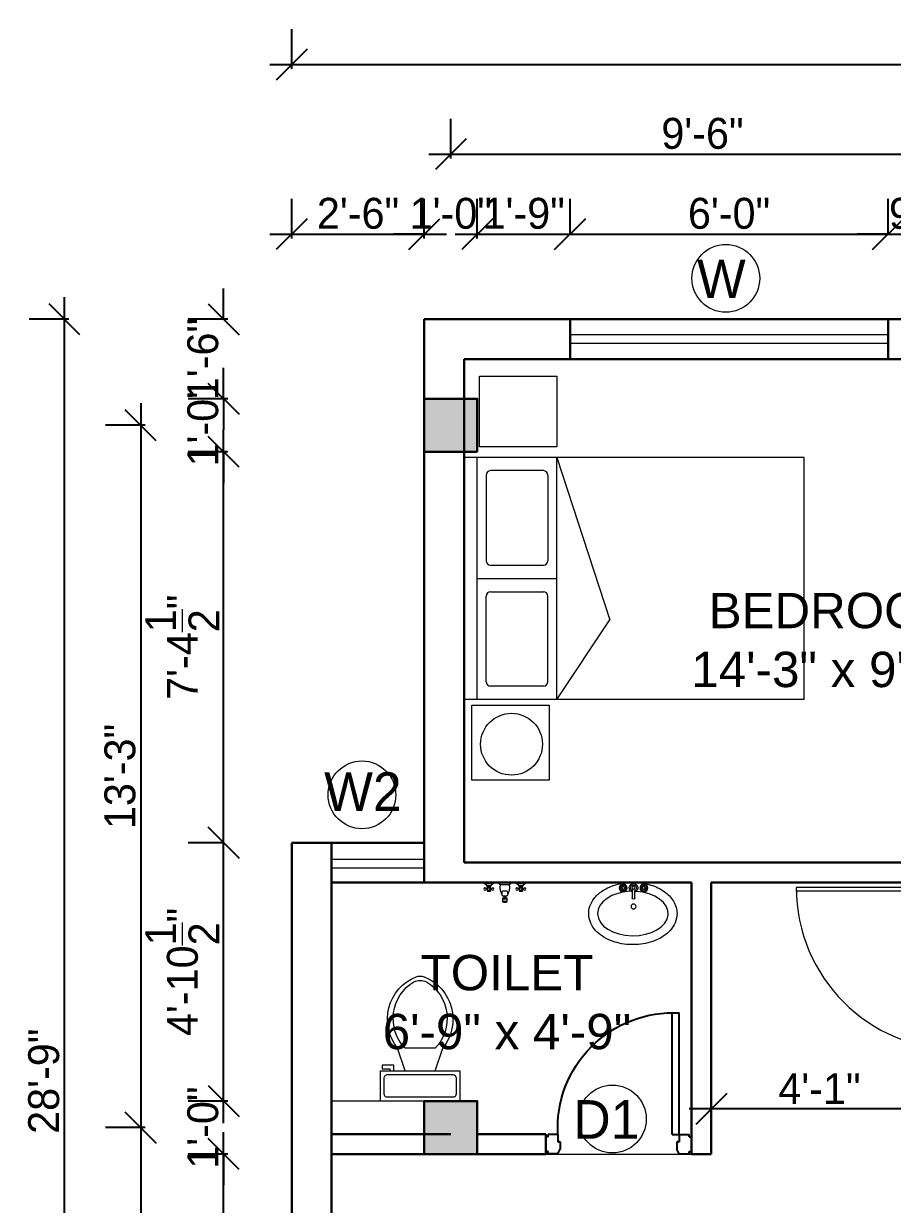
# Model space of a CAD drawing. Header units: inches. Extents: x 28835 to 36795, y -18828 to -9750.
# Drawn here: x 31262.1 to 31458.9, y -13323.3 to -13056 of the extents above; entities that cross this region are included whole.
import ezdxf

# ---------------------------------------------------------------- set-up
doc = ezdxf.new("R2010")
doc.units = ezdxf.units.IN
doc.header["$LTSCALE"] = 12
doc.header["$MEASUREMENT"] = 0
for name, color, linetype, lineweight in [('05. Dimension', 213, 'Continuous', 9), ('colum', 250, 'Continuous', 30), ('dim', 85, 'Continuous', 9), ('dimention', 5, 'Continuous', 9), ('dimentions', 5, 'Continuous', 9), ('Elevation', 114, 'Continuous', 20), ('F-FURNITURE', 32, 'Continuous', 13), ('FIXTURES', 23, 'Continuous', 9), ('FURNI', 30, 'Continuous', 9), ('Ha2', 31, 'Continuous', 0), ('N_DOOR', 32, 'Continuous', 13), ('STAIRCASE', 6, 'Continuous', 9), ('Text', 7, 'Continuous', 5), ('Wall', 1, 'Continuous', 30), ('WIN', 140, 'Continuous', 15), ('window', 6, 'Continuous', 9)]:
    doc.layers.add(name, color=color, linetype=linetype, lineweight=lineweight)
doc.layers.add('06. Text', color=114, linetype='Continuous')
doc.layers.add('door', color=8, linetype='Continuous')
doc.styles.add('Bijay', font='', dxfattribs={"height": 8})
doc.styles.add('KBS', font='GOTHIC.TTF')
doc.styles.add('Times', font='GOTHIC.TTF')
doc.styles.get('Bijay').set_extended_font_data('Serifa BT')
doc.dimstyles.new('D75', dxfattribs={"dimtxt": 7, "dimasz": 7, "dimexe": 8, "dimexo": 24, "dimgap": 1, "dimtad": 1, "dimdec": 1, "dimzin": 3, "dimdsep": 46, "dimlunit": 4, "dimtxsty": 'Times', "dimblk": 'OBLIQUE', "dimcen": 0, "dimdle": 5, "dimaunit": 1, "dimadec": 3, "dimazin": 0, "dimtfac": 1, "dimtdec": 1, "dimtix": 1, "dimtofl": 0, "dimtmove": 1, "dimatfit": 0, "dimldrblk": 'OBLIQUE', "dimfxl": 1, "dimfxlon": 1, "dimtolj": 1, "dimtzin": 0, "dimarcsym": 0})

# ---------------------------------------------------------------- blocks, each defined once
blk = doc.blocks.new('A$C3D6C2CD6')
at = {"ltscale": 0.5}
for p, q in [((0, 0), (0, 54.8)), ((3, 54.8), (0, 54.8)), ((77, 54.8), (3, 54.8)), ((3, 0), (3, 54.8)), ((21, 54.8), (33, 18)), ((21, 0), (21, 54.8)), ((77, 0), (77, 54.8)), ((5, 50.8), (5, 31.4)), ((18, 51.8), (6, 51.8)), ((19, 50.8), (19, 31.4)), ((6, 30.4), (18, 30.4)), ((3, 27.4), (21, 27.4)), ((6, 24.4), (18, 24.4)), ((5, 4), (5, 23.4)), ((19, 4), (19, 23.4)), ((21, 0), (33, 18)), ((18, 3), (6, 3)), ((3, 0), (0, 0)), ((77, 0), (3, 0))]:
    blk.add_line(p, q, dxfattribs=at)
for centre, start, end in [((6, 50.8), 90, 180), ((18, 50.8), 0, 90), ((6, 31.4), 180, 270), ((18, 31.4), 270, 0), ((6, 23.4), 90, 180), ((18, 23.4), 0, 90), ((6, 4), 180, 270), ((18, 4), 270, 0)]:
    blk.add_arc(centre, 1, start, end, dxfattribs=at)
blk = doc.blocks.new('Toilet - top')
for p, q in [((9.5, -6), (9.5, -2)), ((-10, -8.5), (-8, -8.5)), ((-10, -9.5), (-10, -8.5)), ((-8, -8.5), (-8, -8)), ((-7, -8), (-7, -9.5)), ((-4, -8), (-6, -14)), ((4, -8), (6, -14)), ((-7, -9.5), (-10, -9.5)), ((4, -14), (-4, -14))]:
    blk.add_line(p, q)
blk.add_lwpolyline([(10.5, -8), (10.5, 0), (-10.5, 0), (-10.5, -8)], close=True)
for points in [[(-9.5, -2), (-9.5, -6)], [(8.5, -1), (-8.5, -1)], [(-8.5, -7), (8.5, -7)]]:
    blk.add_lwpolyline(points)
for centre, radius, start, end in [((-8.62, -1.88), 0.884, 81.8699, 188.1301), ((8.62, -1.88), 0.884, 351.8699, 98.1301), ((-8.62, -6.12), 0.884, 171.8699, 278.1301), ((8.62, -6.12), 0.884, 261.8699, 8.1301), ((3.52, -21.58), 12.17, 141.4691, 247.9714), ((4.2, -21.82), 11.33, 136.3677, 238.9468), ((-3.52, -21.58), 12.17, 292.0284, 38.5307), ((-4.2, -21.82), 11.33, 301.053, 43.6321), ((0, -27.88), 4, 245.7318, 294.2682), ((0, -29), 4, 254.8605, 285.1395)]:
    blk.add_arc(centre, radius, start, end)
blk = doc.blocks.new('BASIN')
at = {"layer": 'FIXTURES'}
for p, q in [((78065.89, 8819.37), (78065.89, 8819.55)), ((78066.05, 8819.37), (78066.05, 8819.55)), ((78068, 8819.62), (78068, 8821.27)), ((78068.64, 8821.27), (78068.64, 8819.62)), ((78070.59, 8819.37), (78070.59, 8819.55)), ((78070.75, 8819.37), (78070.75, 8819.55)), ((78065.66, 8819.14), (78065.49, 8819.14)), ((78065.66, 8818.98), (78065.49, 8818.98)), ((78065.9, 8818.75), (78065.9, 8818.57)), ((78066.05, 8818.75), (78066.05, 8818.57)), ((78066.28, 8819.14), (78066.46, 8819.14)), ((78066.28, 8818.98), (78066.46, 8818.98)), ((78070.36, 8819.14), (78070.18, 8819.14)), ((78070.36, 8818.98), (78070.18, 8818.98)), ((78070.59, 8818.75), (78070.59, 8818.57)), ((78070.76, 8818.75), (78070.76, 8818.57)), ((78070.98, 8819.14), (78071.16, 8819.14)), ((78070.98, 8818.98), (78071.16, 8818.98))]:
    blk.add_line(p, q, dxfattribs=at)
for centre, radius in [((78068.32, 8823.26), 0.561), ((78065.97, 8819.06), 0.891), ((78065.32, 8819.06), 0.181), ((78065.97, 8819.06), 0.324), ((78065.97, 8819.71), 0.181), ((78066.62, 8819.06), 0.181), ((78068.32, 8819.06), 0.324), ((78070.67, 8819.06), 0.891), ((78070.02, 8819.06), 0.181), ((78070.67, 8819.06), 0.324), ((78070.67, 8819.71), 0.181), ((78071.32, 8819.06), 0.181), ((78065.98, 8818.41), 0.181), ((78070.68, 8818.41), 0.181)]:
    blk.add_circle(centre, radius, dxfattribs=at)
for centre, radius, start, end in [((78065.97, 8819.06), 0.648, 105.2407, 164.2093), ((78065.97, 8819.06), 0.648, 16.4413, 74.0789), ((78068.32, 8819.06), 0.972, 109.6397, 70.3486), ((78068.32, 8819.06), 0.648, 120.2446, 59.6569), ((78068.32, 8821.27), 0.324, 0, 180), ((78070.67, 8819.06), 0.648, 105.9211, 163.5587), ((78070.67, 8819.06), 0.648, 15.7907, 74.7593), ((78065.97, 8819.06), 0.648, 196.2342, 253.9047), ((78065.97, 8819.06), 0.648, 286.12, 344.0884), ((78070.67, 8819.06), 0.648, 195.9116, 253.88), ((78070.67, 8819.06), 0.648, 286.0953, 343.7658)]:
    blk.add_arc(centre, radius, start, end, dxfattribs=at)
at = {"layer": 'FIXTURES', "extrusion": (0, 0, -1)}
blk.add_ellipse((78068.16, 8824.86), major_axis=(8, 0), ratio=0.629906, start_param=1.624049, end_param=7.762372, dxfattribs=at)
at = {"layer": 'FIXTURES'}
blk.add_open_spline([(78078.16, 8824.86), (78078.16, 8824.37), (78078.09, 8823.87), (78077.81, 8822.92), (78077.61, 8822.47), (78077.1, 8821.62), (78076.79, 8821.23), (78075.71, 8820.11), (78074.81, 8819.49), (78072.79, 8818.54), (78071.68, 8818.21), (78068.63, 8817.71), (78066.63, 8817.77), (78063.45, 8818.55), (78062.19, 8819.08), (78060.45, 8820.28), (78059.86, 8820.82), (78058.97, 8821.97), (78058.65, 8822.55), (78058.23, 8823.81), (78058.13, 8824.48), (78058.2, 8825.8), (78058.37, 8826.46), (78058.91, 8827.66), (78059.28, 8828.22), (78060.18, 8829.2), (78060.69, 8829.63), (78062.38, 8830.75), (78063.69, 8831.27), (78066.49, 8831.88), (78067.98, 8831.98), (78070.88, 8831.72), (78072.29, 8831.38), (78074.54, 8830.39), (78075.44, 8829.82), (78076.7, 8828.63), (78077.15, 8828.07), (78077.83, 8826.81), (78078.05, 8826.12), (78078.15, 8825.23), (78078.16, 8825.05), (78078.16, 8824.86)], degree=3, knots=[0, 0, 0, 0, 0.181364, 0.181364, 0.362729, 0.362729, 0.544093, 0.544093, 0.928824, 0.928824, 1.313556, 1.313556, 1.94034, 1.94034, 2.400556, 2.400556, 2.689721, 2.689721, 2.932428, 2.932428, 3.175135, 3.175135, 3.417842, 3.417842, 3.66055, 3.66055, 3.903257, 3.903257, 4.376682, 4.376682, 4.850108, 4.850108, 5.323534, 5.323534, 5.693577, 5.693577, 5.95511, 5.95511, 6.216644, 6.216644, 6.283185, 6.283185, 6.283185, 6.283185], dxfattribs=at)
blk = doc.blocks.new('D1000')
at = {"linetype": 'Continuous'}
for points in [[(30, 50), (30, 20), (50, 20), (50, -50), (0, -50), (0, 50)], [(970, 50), (970, 20), (950, 20), (950, -50), (1000, -50), (1000, 50)]]:
    blk.add_hatch(color=256, dxfattribs=at).paths.add_polyline_path(points)
at = {"color": 0, "linetype": 'Continuous'}
for p, q in [((950, 20), (950, 959.8)), ((970, 50), (970, 960))]:
    blk.add_line(p, q, dxfattribs=at)
at = {"linetype": 'Continuous'}
for points in [[(30, 50), (30, 20), (50, 20), (50, -50), (0, -50), (0, 50)], [(970, 50), (970, 20), (950, 20), (950, -50), (1000, -50), (1000, 50)]]:
    blk.add_lwpolyline(points, close=True, dxfattribs=at)
blk.add_arc((970, 20), 940, 90, 180, dxfattribs=at)
blk = doc.blocks.new('door2.5')
at = {"layer": 'door'}
for p, q in [((0, 6), (0, 3)), ((0.5, 6), (0, 6)), ((0.5, 6), (0.5, 6.5)), ((2.5, 6.5), (0.5, 6.5)), ((2.5, 6.5), (2.5, 5)), ((4, 6.5), (2.5, 6.5)), ((2.5, 5), (3, 5)), ((3, 5), (2.5, 5)), ((3, 5), (3, 3.5)), ((27.5, 5), (27, 5)), ((27, 5), (27, 3.5)), ((27, 5), (27.5, 5)), ((27.5, 6.5), (27.5, 5)), ((27.5, 6.5), (29.5, 6.5)), ((29.5, 6), (29.5, 6.5)), ((29.5, 6), (30, 6)), ((30, 6), (30, 3)), ((0.5, 3), (0, 3)), ((0.5, 2.5), (0.5, 3)), ((2.5, 2.5), (0.5, 2.5)), ((2.5, 2.5), (3, 3.5)), ((27.5, 2.5), (27, 3.5)), ((27.5, 2.5), (29.5, 2.5)), ((29.5, 3), (30, 3)), ((29.5, 2.5), (29.5, 3))]:
    blk.add_line(p, q, dxfattribs=at)
for points in [[(2.5, 6.5), (2.5, 31.51)], [(4, 6.5), (4, 31.54)]]:
    blk.add_lwpolyline(points, dxfattribs=at)
blk.add_arc((3.79, 7.79), 23.75, 356.8785, 93.1057, dxfattribs=at)
blk = doc.blocks.new('_Oblique')
at = {"color": 0, "linetype": 'ByBlock', "lineweight": -2}
blk.add_line((-0.5, -0.5), (0.5, 0.5), dxfattribs=at)
blk = doc.blocks.new('*D758')
at = {"layer": 'Defpoints', "color": 0, "ltscale": 25, "transparency": 16777216}
for p in [(31417.88, -13299.91), (31417.88, -13301.69), (31466.88, -13299.91)]:
    blk.add_point(p, dxfattribs=at)
at = {"layer": 'dimentions', "color": 0, "lineweight": -2, "ltscale": 25, "transparency": 16777216}
for p, q in [((31471.88, -13301.69), (31412.88, -13301.69)), ((31417.88, -13301.69), (31417.88, -13309.69)), ((31466.88, -13301.69), (31466.88, -13309.69))]:
    blk.add_line(p, q, dxfattribs=at)
at = {"layer": 'dimentions', "color": 0, "lineweight": -2, "ltscale": 25, "transparency": 16777216, "xscale": 7, "yscale": 7, "zscale": 7, "rotation": 180}
blk.add_blockref('_Oblique', (31417.88, -13301.69), dxfattribs=at)
at = {"layer": 'dimentions', "color": 0, "lineweight": -2, "ltscale": 25, "transparency": 16777216, "xscale": 7, "yscale": 7, "zscale": 7}
blk.add_blockref('_Oblique', (31466.88, -13301.69), dxfattribs=at)
at = {"layer": 'dimentions', "color": 0, "ltscale": 25, "transparency": 16777216, "insert": (31442.38, -13297.1), "char_height": 7, "attachment_point": 5, "style": 'Times'}
blk.add_mtext('\\A1;4\'-1"', dxfattribs=at)
blk = doc.blocks.new('Faucet - Bathroom front')
for p, q in [((-0.5, 4.25), (0.5, 4.25)), ((0.5, 3.75), (-0.5, 3.75)), ((-0.5, 3), (0.5, 3)), ((-0.25, 3), (-0.25, 3.5)), ((0.25, 3.5), (0.25, 3)), ((-5, 0), (-2.25, 0)), ((-4.5087, 0.25), (-2.7408, 0.25)), ((-4, 1.625), (-4.25, 1.625)), ((-4, 1.375), (-4.25, 1.375)), ((-3.1442, 0.75), (-4.0979, 0.75)), ((-3.25, 1.625), (-3, 1.625)), ((-3.25, 1.375), (-3, 1.375)), ((-1.5, 0), (1.5, 0)), ((-1, 0.5), (1, 0.5)), ((0.5, 2), (-0.5, 2)), ((2.25, 0), (5, 0)), ((2.7413, 0.25), (4.5092, 0.25)), ((3.25, 1.625), (3, 1.625)), ((3.25, 1.375), (3, 1.375)), ((4.1058, 0.75), (3.1521, 0.75)), ((4, 1.625), (4.25, 1.625)), ((4, 1.375), (4.25, 1.375))]:
    blk.add_line(p, q)
for points in [[(-0.5, 3.75), (-0.5, 4.25)], [(-0.25, 4.5), (0.25, 4.5)], [(0.25, 3.5), (-0.25, 3.5)], [(0.5, 4.25), (0.5, 3.75)]]:
    blk.add_lwpolyline(points)
for points in [[(-4, 1), (-4, 2), (-3.25, 2), (-3.25, 1)], [(3.25, 1), (3.25, 2), (4, 2), (4, 1)]]:
    blk.add_lwpolyline(points, close=True)
for centre in [(-4.5, 1.5), (-3.625, 1.5), (-2.75, 1.5), (2.75, 1.5), (3.625, 1.5), (4.5, 1.5)]:
    blk.add_circle(centre, 0.2795)
for centre, radius, start, end in [((3, 1), 4.0311, 150.2551, 187.125), ((0.6413, 2.5), 1.246, 156.3417, 203.6583), ((-0.2575, 4.2575), 0.2426, 88.22243, 181.7776), ((-0.2575, 3.7425), 0.2426, 178.2224, 271.7776), ((0.2575, 4.2575), 0.2426, 358.2224, 91.77757), ((0.2575, 3.7425), 0.2426, 268.2224, 1.777565), ((-3, 1), 4.0311, 352.875, 29.74488), ((-0.6413, 2.5), 1.246, 336.3417, 23.65835), ((-5.375, 1.375), 1.4252, 285.2551, 344.7449), ((-1.875, 1.375), 1.4252, 195.2551, 254.7449), ((-0.7962, -0.2038), 0.7327, 106.1502, 163.8498), ((0.7962, -0.2038), 0.7327, 16.1502, 73.84979), ((1.875, 1.375), 1.4252, 285.2551, 344.7449), ((5.375, 1.375), 1.4252, 195.2551, 254.7449)]:
    blk.add_arc(centre, radius, start, end)
blk = doc.blocks.new('*D772')
at = {"layer": 'Defpoints', "color": 0, "ltscale": 12, "transparency": 16777216}
for p in [(31736.88, -13311.91), (31322.86, -13467.91), (31736.88, -13562.72)]:
    blk.add_point(p, dxfattribs=at)
at = {"layer": 'dimention', "color": 0, "lineweight": -2, "ltscale": 12, "transparency": 16777216}
for p, q in [((31317.86, -13562.72), (31741.88, -13562.72)), ((31322.86, -13561.72), (31322.86, -13570.72)), ((31736.88, -13561.72), (31736.88, -13570.72))]:
    blk.add_line(p, q, dxfattribs=at)
at = {"layer": 'dimention', "color": 0, "lineweight": -2, "ltscale": 12, "transparency": 16777216, "xscale": 7, "yscale": 7, "zscale": 7, "rotation": 180}
blk.add_blockref('_Oblique', (31322.86, -13562.72), dxfattribs=at)
at = {"layer": 'dimention', "color": 0, "lineweight": -2, "ltscale": 12, "transparency": 16777216, "xscale": 7, "yscale": 7, "zscale": 7}
blk.add_blockref('_Oblique', (31736.88, -13562.72), dxfattribs=at)
at = {"layer": 'dimention', "color": 0, "ltscale": 12, "transparency": 16777216, "insert": (31529.87, -13558.04), "char_height": 7, "attachment_point": 5, "style": 'Times'}
blk.add_mtext('\\A1;34\'-6"', dxfattribs=at)
blk = doc.blocks.new('*D774')
at = {"layer": 'Defpoints', "color": 0, "ltscale": 12, "transparency": 16777216}
for p in [(31307.42, -13311.91), (31352.88, -13311.91), (31352.88, -13455.91)]:
    blk.add_point(p, dxfattribs=at)
at = {"layer": 'dimention', "color": 0, "lineweight": -2, "ltscale": 12, "transparency": 16777216}
for p, q in [((31307.42, -13460.91), (31307.42, -13306.91)), ((31308.42, -13311.91), (31299.42, -13311.91)), ((31308.42, -13455.91), (31299.42, -13455.91))]:
    blk.add_line(p, q, dxfattribs=at)
at = {"layer": 'dimention', "color": 0, "lineweight": -2, "ltscale": 12, "transparency": 16777216, "xscale": 7, "yscale": 7, "zscale": 7}
for p, rotation in [((31307.42, -13311.91), 90), ((31307.42, -13455.91), 270)]:
    blk.add_blockref('_Oblique', p, dxfattribs=dict(at, rotation=rotation))
at = {"layer": 'dimention', "color": 0, "ltscale": 12, "transparency": 16777216, "insert": (31302.75, -13383.91), "char_height": 7, "attachment_point": 5, "rotation": 90, "style": 'Times'}
blk.add_mtext('\\A1;12\'-0"', dxfattribs=at)
blk = doc.blocks.new('*D775')
at = {"layer": 'Defpoints', "color": 0, "ltscale": 12, "transparency": 16777216}
for p in [(31307.42, -13299.91), (31352.88, -13299.91), (31352.88, -13311.91)]:
    blk.add_point(p, dxfattribs=at)
at = {"layer": 'dimention', "color": 0, "lineweight": -2, "ltscale": 12, "transparency": 16777216}
for p, q in [((31307.42, -13299.91), (31307.42, -13292.91)), ((31308.42, -13299.91), (31299.42, -13299.91)), ((31308.42, -13311.91), (31299.42, -13311.91)), ((31307.42, -13311.91), (31307.42, -13318.91))]:
    blk.add_line(p, q, dxfattribs=at)
at = {"layer": 'dimention', "color": 0, "lineweight": -2, "ltscale": 12, "transparency": 16777216, "xscale": 7, "yscale": 7, "zscale": 7}
for p, rotation in [((31307.42, -13299.91), 270), ((31307.42, -13311.91), 90)]:
    blk.add_blockref('_Oblique', p, dxfattribs=dict(at, rotation=rotation))
at = {"layer": 'dimention', "color": 0, "ltscale": 12, "transparency": 16777216, "insert": (31302.75, -13305.91), "char_height": 7, "attachment_point": 5, "rotation": 90, "style": 'Times'}
blk.add_mtext('\\A1;1\'-0"', dxfattribs=at)
blk = doc.blocks.new('*D776')
at = {"layer": 'Defpoints', "color": 0, "ltscale": 12, "transparency": 16777216}
for p in [(31307.42, -13241.41), (31322.86, -13241.41), (31352.88, -13299.91)]:
    blk.add_point(p, dxfattribs=at)
at = {"layer": 'dimention', "color": 0, "lineweight": -2, "ltscale": 12, "transparency": 16777216}
for p, q in [((31307.42, -13304.91), (31307.42, -13236.41)), ((31307.42, -13241.41), (31299.42, -13241.41)), ((31308.42, -13299.91), (31299.42, -13299.91))]:
    blk.add_line(p, q, dxfattribs=at)
at = {"layer": 'dimention', "color": 0, "lineweight": -2, "ltscale": 12, "transparency": 16777216, "xscale": 7, "yscale": 7, "zscale": 7}
for p, rotation in [((31307.42, -13241.41), 90), ((31307.42, -13299.91), 270)]:
    blk.add_blockref('_Oblique', p, dxfattribs=dict(at, rotation=rotation))
at = {"layer": 'dimention', "color": 0, "ltscale": 12, "transparency": 16777216, "insert": (31298.08, -13270.66), "char_height": 7, "attachment_point": 5, "rotation": 90, "style": 'Times'}
blk.add_mtext('\\A1;4\'-10{\\H1.000000x;\\S1/2;}"', dxfattribs=at)
blk = doc.blocks.new('*D777')
at = {"layer": 'Defpoints', "color": 0, "ltscale": 12, "transparency": 16777216}
for p in [(31307.42, -13152.91), (31352.88, -13152.91), (31322.86, -13241.41)]:
    blk.add_point(p, dxfattribs=at)
at = {"layer": 'dimention', "color": 0, "lineweight": -2, "ltscale": 12, "transparency": 16777216}
for p, q in [((31307.42, -13246.41), (31307.42, -13147.91)), ((31308.42, -13152.91), (31299.42, -13152.91)), ((31307.42, -13241.41), (31299.42, -13241.41))]:
    blk.add_line(p, q, dxfattribs=at)
at = {"layer": 'dimention', "color": 0, "lineweight": -2, "ltscale": 12, "transparency": 16777216, "xscale": 7, "yscale": 7, "zscale": 7}
for p, rotation in [((31307.42, -13152.91), 90), ((31307.42, -13241.41), 270)]:
    blk.add_blockref('_Oblique', p, dxfattribs=dict(at, rotation=rotation))
at = {"layer": 'dimention', "color": 0, "ltscale": 12, "transparency": 16777216, "insert": (31298.08, -13197.16), "char_height": 7, "attachment_point": 5, "rotation": 90, "style": 'Times'}
blk.add_mtext('\\A1;7\'-4{\\H1.000000x;\\S1/2;}"', dxfattribs=at)
blk = doc.blocks.new('*D778')
at = {"layer": 'Defpoints', "color": 0, "ltscale": 12, "transparency": 16777216}
for p in [(31307.42, -13140.91), (31352.88, -13140.91), (31352.88, -13152.91)]:
    blk.add_point(p, dxfattribs=at)
at = {"layer": 'dimention', "color": 0, "lineweight": -2, "ltscale": 12, "transparency": 16777216}
for p, q in [((31307.42, -13140.91), (31307.42, -13133.91)), ((31308.42, -13140.91), (31299.42, -13140.91)), ((31308.42, -13152.91), (31299.42, -13152.91)), ((31307.42, -13152.91), (31307.42, -13159.91))]:
    blk.add_line(p, q, dxfattribs=at)
at = {"layer": 'dimention', "color": 0, "lineweight": -2, "ltscale": 12, "transparency": 16777216, "xscale": 7, "yscale": 7, "zscale": 7}
for p, rotation in [((31307.42, -13140.91), 270), ((31307.42, -13152.91), 90)]:
    blk.add_blockref('_Oblique', p, dxfattribs=dict(at, rotation=rotation))
at = {"layer": 'dimention', "color": 0, "ltscale": 12, "transparency": 16777216, "insert": (31302.75, -13146.91), "char_height": 7, "attachment_point": 5, "rotation": 90, "style": 'Times'}
blk.add_mtext('\\A1;1\'-0"', dxfattribs=at)
blk = doc.blocks.new('*D779')
at = {"layer": 'Defpoints', "color": 0, "ltscale": 12, "transparency": 16777216}
for p in [(31307.42, -13122.91), (31352.88, -13122.91), (31352.88, -13140.91)]:
    blk.add_point(p, dxfattribs=at)
at = {"layer": 'dimention', "color": 0, "lineweight": -2, "ltscale": 12, "transparency": 16777216}
for p, q in [((31307.42, -13122.91), (31307.42, -13115.91)), ((31308.42, -13122.91), (31299.42, -13122.91)), ((31308.42, -13140.91), (31299.42, -13140.91)), ((31307.42, -13140.91), (31307.42, -13147.91))]:
    blk.add_line(p, q, dxfattribs=at)
at = {"layer": 'dimention', "color": 0, "lineweight": -2, "ltscale": 12, "transparency": 16777216, "xscale": 7, "yscale": 7, "zscale": 7}
for p, rotation in [((31307.42, -13122.91), 270), ((31307.42, -13140.91), 90)]:
    blk.add_blockref('_Oblique', p, dxfattribs=dict(at, rotation=rotation))
at = {"layer": 'dimention', "color": 0, "ltscale": 12, "transparency": 16777216, "insert": (31302.75, -13131.91), "char_height": 7, "attachment_point": 5, "rotation": 90, "style": 'Times'}
blk.add_mtext('\\A1;1\'-6"', dxfattribs=at)
blk = doc.blocks.new('*D780')
at = {"layer": 'Defpoints', "color": 0, "ltscale": 12, "transparency": 16777216}
for p in [(31352.88, -13146.91), (31288.66, -13305.91), (31352.88, -13305.91)]:
    blk.add_point(p, dxfattribs=at)
at = {"layer": 'dimention', "color": 0, "lineweight": -2, "ltscale": 12, "transparency": 16777216}
for p, q in [((31288.66, -13141.91), (31288.66, -13310.91)), ((31289.66, -13146.91), (31280.66, -13146.91)), ((31289.66, -13305.91), (31280.66, -13305.91))]:
    blk.add_line(p, q, dxfattribs=at)
at = {"layer": 'dimention', "color": 0, "lineweight": -2, "ltscale": 12, "transparency": 16777216, "xscale": 7, "yscale": 7, "zscale": 7}
for p, rotation in [((31288.66, -13146.91), 90), ((31288.66, -13305.91), 270)]:
    blk.add_blockref('_Oblique', p, dxfattribs=dict(at, rotation=rotation))
at = {"layer": 'dimention', "color": 0, "ltscale": 12, "transparency": 16777216, "insert": (31283.98, -13226.41), "char_height": 7, "attachment_point": 5, "rotation": 90, "style": 'Times'}
blk.add_mtext('\\A1;13\'-3"', dxfattribs=at)
blk = doc.blocks.new('*D781')
at = {"layer": 'Defpoints', "color": 0, "ltscale": 12, "transparency": 16777216}
for p in [(31352.88, -13305.91), (31288.66, -13461.91), (31352.88, -13461.91)]:
    blk.add_point(p, dxfattribs=at)
at = {"layer": 'dimention', "color": 0, "lineweight": -2, "ltscale": 12, "transparency": 16777216}
for p, q in [((31288.66, -13300.91), (31288.66, -13466.91)), ((31289.66, -13305.91), (31280.66, -13305.91)), ((31289.66, -13461.91), (31280.66, -13461.91))]:
    blk.add_line(p, q, dxfattribs=at)
at = {"layer": 'dimention', "color": 0, "lineweight": -2, "ltscale": 12, "transparency": 16777216, "xscale": 7, "yscale": 7, "zscale": 7}
for p, rotation in [((31288.66, -13305.91), 90), ((31288.66, -13461.91), 270)]:
    blk.add_blockref('_Oblique', p, dxfattribs=dict(at, rotation=rotation))
at = {"layer": 'dimention', "color": 0, "ltscale": 12, "transparency": 16777216, "insert": (31283.98, -13383.91), "char_height": 7, "attachment_point": 5, "rotation": 90, "style": 'Times'}
blk.add_mtext('\\A1;13\'-0"', dxfattribs=at)
blk = doc.blocks.new('*D782')
at = {"layer": 'Defpoints', "color": 0, "ltscale": 12, "transparency": 16777216}
for p in [(31271.4, -13122.91), (31352.88, -13122.91), (31352.88, -13467.91)]:
    blk.add_point(p, dxfattribs=at)
at = {"layer": 'dimention', "color": 0, "lineweight": -2, "ltscale": 12, "transparency": 16777216}
for p, q in [((31271.4, -13472.91), (31271.4, -13117.91)), ((31272.4, -13122.91), (31263.4, -13122.91)), ((31272.4, -13467.91), (31263.4, -13467.91))]:
    blk.add_line(p, q, dxfattribs=at)
at = {"layer": 'dimention', "color": 0, "lineweight": -2, "ltscale": 12, "transparency": 16777216, "xscale": 7, "yscale": 7, "zscale": 7}
for p, rotation in [((31271.4, -13122.91), 90), ((31271.4, -13467.91), 270)]:
    blk.add_blockref('_Oblique', p, dxfattribs=dict(at, rotation=rotation))
at = {"layer": 'dimention', "color": 0, "ltscale": 12, "transparency": 16777216, "insert": (31266.72, -13295.41), "char_height": 7, "attachment_point": 5, "rotation": 90, "style": 'Times'}
blk.add_mtext('\\A1;28\'-9"', dxfattribs=at)
blk = doc.blocks.new('*D783')
at = {"layer": 'Defpoints', "color": 0, "ltscale": 12, "transparency": 16777216}
for p in [(31364.88, -13103.63), (31352.88, -13140.91), (31364.88, -13140.91)]:
    blk.add_point(p, dxfattribs=at)
at = {"layer": 'dimention', "color": 0, "lineweight": -2, "ltscale": 12, "transparency": 16777216}
for p, q in [((31352.88, -13104.63), (31352.88, -13095.63)), ((31364.88, -13104.63), (31364.88, -13095.63)), ((31352.88, -13103.63), (31345.88, -13103.63)), ((31364.88, -13103.63), (31371.88, -13103.63))]:
    blk.add_line(p, q, dxfattribs=at)
at = {"layer": 'dimention', "color": 0, "lineweight": -2, "ltscale": 12, "transparency": 16777216, "xscale": 7, "yscale": 7, "zscale": 7}
blk.add_blockref('_Oblique', (31352.88, -13103.63), dxfattribs=at)
at = {"layer": 'dimention', "color": 0, "lineweight": -2, "ltscale": 12, "transparency": 16777216, "xscale": 7, "yscale": 7, "zscale": 7, "rotation": 180}
blk.add_blockref('_Oblique', (31364.88, -13103.63), dxfattribs=at)
at = {"layer": 'dimention', "color": 0, "ltscale": 12, "transparency": 16777216, "insert": (31358.88, -13098.96), "char_height": 7, "attachment_point": 5, "style": 'Times'}
blk.add_mtext('\\A1;1\'-0"', dxfattribs=at)
blk = doc.blocks.new('*D784')
at = {"layer": 'Defpoints', "color": 0, "ltscale": 12, "transparency": 16777216}
for p in [(31385.9, -13103.63), (31385.9, -13122.91), (31364.88, -13140.91)]:
    blk.add_point(p, dxfattribs=at)
at = {"layer": 'dimention', "color": 0, "lineweight": -2, "ltscale": 12, "transparency": 16777216}
for p, q in [((31364.88, -13104.63), (31364.88, -13095.63)), ((31385.9, -13103.63), (31385.9, -13095.63)), ((31359.88, -13103.63), (31390.9, -13103.63))]:
    blk.add_line(p, q, dxfattribs=at)
at = {"layer": 'dimention', "color": 0, "lineweight": -2, "ltscale": 12, "transparency": 16777216, "xscale": 7, "yscale": 7, "zscale": 7, "rotation": 180}
blk.add_blockref('_Oblique', (31364.88, -13103.63), dxfattribs=at)
at = {"layer": 'dimention', "color": 0, "lineweight": -2, "ltscale": 12, "transparency": 16777216, "xscale": 7, "yscale": 7, "zscale": 7}
blk.add_blockref('_Oblique', (31385.9, -13103.63), dxfattribs=at)
at = {"layer": 'dimention', "color": 0, "ltscale": 12, "transparency": 16777216, "insert": (31375.39, -13098.96), "char_height": 7, "attachment_point": 5, "style": 'Times'}
blk.add_mtext('\\A1;1\'-9"', dxfattribs=at)
blk = doc.blocks.new('*D785')
at = {"layer": 'Defpoints', "color": 0, "ltscale": 12, "transparency": 16777216}
for p in [(31457.9, -13103.63), (31385.9, -13122.91), (31457.9, -13122.91)]:
    blk.add_point(p, dxfattribs=at)
at = {"layer": 'dimention', "color": 0, "lineweight": -2, "ltscale": 12, "transparency": 16777216}
for p, q in [((31385.9, -13103.63), (31385.9, -13095.63)), ((31457.9, -13103.63), (31457.9, -13095.63)), ((31380.9, -13103.63), (31462.9, -13103.63))]:
    blk.add_line(p, q, dxfattribs=at)
at = {"layer": 'dimention', "color": 0, "lineweight": -2, "ltscale": 12, "transparency": 16777216, "xscale": 7, "yscale": 7, "zscale": 7, "rotation": 180}
blk.add_blockref('_Oblique', (31385.9, -13103.63), dxfattribs=at)
at = {"layer": 'dimention', "color": 0, "lineweight": -2, "ltscale": 12, "transparency": 16777216, "xscale": 7, "yscale": 7, "zscale": 7}
blk.add_blockref('_Oblique', (31457.9, -13103.63), dxfattribs=at)
at = {"layer": 'dimention', "color": 0, "ltscale": 12, "transparency": 16777216, "insert": (31421.9, -13098.96), "char_height": 7, "attachment_point": 5, "style": 'Times'}
blk.add_mtext('\\A1;6\'-0"', dxfattribs=at)
blk = doc.blocks.new('*D787')
at = {"layer": 'Defpoints', "color": 0, "ltscale": 12, "transparency": 16777216}
for p in [(31457.9, -13103.63), (31466.88, -13103.63), (31466.88, -13103.63)]:
    blk.add_point(p, dxfattribs=at)
at = {"layer": 'dimention', "color": 0, "lineweight": -2, "ltscale": 12, "transparency": 16777216}
for p, q in [((31457.9, -13103.63), (31457.9, -13095.63)), ((31466.88, -13103.63), (31466.88, -13095.63)), ((31457.9, -13103.63), (31450.9, -13103.63)), ((31466.88, -13103.63), (31473.88, -13103.63))]:
    blk.add_line(p, q, dxfattribs=at)
at = {"layer": 'dimention', "color": 0, "lineweight": -2, "ltscale": 12, "transparency": 16777216, "xscale": 7, "yscale": 7, "zscale": 7}
blk.add_blockref('_Oblique', (31457.9, -13103.63), dxfattribs=at)
at = {"layer": 'dimention', "color": 0, "lineweight": -2, "ltscale": 12, "transparency": 16777216, "xscale": 7, "yscale": 7, "zscale": 7, "rotation": 180}
blk.add_blockref('_Oblique', (31466.88, -13103.63), dxfattribs=at)
at = {"layer": 'dimention', "color": 0, "ltscale": 12, "transparency": 16777216, "insert": (31462.39, -13098.96), "char_height": 7, "attachment_point": 5, "style": 'Times'}
blk.add_mtext('\\A1;9"', dxfattribs=at)
blk = doc.blocks.new('*D794')
at = {"layer": 'Defpoints', "color": 0, "ltscale": 12, "transparency": 16777216}
for p in [(31472.88, -13085.53), (31358.88, -13140.91), (31472.88, -13140.91)]:
    blk.add_point(p, dxfattribs=at)
at = {"layer": 'dimention', "color": 0, "lineweight": -2, "ltscale": 12, "transparency": 16777216}
for p, q in [((31358.88, -13086.53), (31358.88, -13077.53)), ((31472.88, -13086.53), (31472.88, -13077.53)), ((31353.88, -13085.53), (31477.88, -13085.53))]:
    blk.add_line(p, q, dxfattribs=at)
at = {"layer": 'dimention', "color": 0, "lineweight": -2, "ltscale": 12, "transparency": 16777216, "xscale": 7, "yscale": 7, "zscale": 7, "rotation": 180}
blk.add_blockref('_Oblique', (31358.88, -13085.53), dxfattribs=at)
at = {"layer": 'dimention', "color": 0, "lineweight": -2, "ltscale": 12, "transparency": 16777216, "xscale": 7, "yscale": 7, "zscale": 7}
blk.add_blockref('_Oblique', (31472.88, -13085.53), dxfattribs=at)
at = {"layer": 'dimention', "color": 0, "ltscale": 12, "transparency": 16777216, "insert": (31415.88, -13080.86), "char_height": 7, "attachment_point": 5, "style": 'Times'}
blk.add_mtext('\\A1;9\'-6"', dxfattribs=at)
blk = doc.blocks.new('*D797')
at = {"layer": 'Defpoints', "color": 0, "ltscale": 12, "transparency": 16777216}
for p in [(31352.88, -13103.63), (31322.86, -13241.41), (31352.88, -13241.41)]:
    blk.add_point(p, dxfattribs=at)
at = {"layer": 'dimention', "color": 0, "lineweight": -2, "ltscale": 12, "transparency": 16777216}
for p, q in [((31322.86, -13104.63), (31322.86, -13095.63)), ((31352.88, -13104.63), (31352.88, -13095.63)), ((31317.86, -13103.63), (31357.88, -13103.63))]:
    blk.add_line(p, q, dxfattribs=at)
at = {"layer": 'dimention', "color": 0, "lineweight": -2, "ltscale": 12, "transparency": 16777216, "xscale": 7, "yscale": 7, "zscale": 7, "rotation": 180}
blk.add_blockref('_Oblique', (31322.86, -13103.63), dxfattribs=at)
at = {"layer": 'dimention', "color": 0, "lineweight": -2, "ltscale": 12, "transparency": 16777216, "xscale": 7, "yscale": 7, "zscale": 7}
blk.add_blockref('_Oblique', (31352.88, -13103.63), dxfattribs=at)
at = {"layer": 'dimention', "color": 0, "ltscale": 12, "transparency": 16777216, "insert": (31337.87, -13098.96), "char_height": 7, "attachment_point": 5, "style": 'Times'}
blk.add_mtext('\\A1;2\'-6"', dxfattribs=at)
blk = doc.blocks.new('*D798')
at = {"layer": 'Defpoints', "color": 0, "ltscale": 12, "transparency": 16777216}
for p in [(31736.88, -13065.24), (31736.88, -13140.91), (31322.86, -13241.41)]:
    blk.add_point(p, dxfattribs=at)
at = {"layer": 'dimention', "color": 0, "lineweight": -2, "ltscale": 12, "transparency": 16777216}
for p, q in [((31322.86, -13066.24), (31322.86, -13057.24)), ((31736.88, -13066.24), (31736.88, -13057.24)), ((31317.86, -13065.24), (31741.88, -13065.24))]:
    blk.add_line(p, q, dxfattribs=at)
at = {"layer": 'dimention', "color": 0, "lineweight": -2, "ltscale": 12, "transparency": 16777216, "xscale": 7, "yscale": 7, "zscale": 7, "rotation": 180}
blk.add_blockref('_Oblique', (31322.86, -13065.24), dxfattribs=at)
at = {"layer": 'dimention', "color": 0, "lineweight": -2, "ltscale": 12, "transparency": 16777216, "xscale": 7, "yscale": 7, "zscale": 7}
blk.add_blockref('_Oblique', (31736.88, -13065.24), dxfattribs=at)
at = {"layer": 'dimention', "color": 0, "ltscale": 12, "transparency": 16777216, "insert": (31529.87, -13060.56), "char_height": 7, "attachment_point": 5, "style": 'Times'}
blk.add_mtext('\\A1;34\'-6"', dxfattribs=at)

msp = doc.modelspace()

# ---------------------------------------------------------------- hatches: boundary and pattern name
at = {"layer": 'Ha2'}
for points in [[(31364.88, -13152.91), (31364.88, -13140.91), (31352.88, -13140.91), (31352.88, -13152.91)], [(31364.88, -13311.91), (31364.88, -13299.91), (31352.88, -13299.91), (31352.88, -13311.91)]]:
    msp.add_hatch(color=256, dxfattribs=at).paths.add_polyline_path(points)

# ---------------------------------------------------------------- linework, layer by layer
at = {"layer": 'colum'}
for points in [[(31364.88, -13152.91), (31364.88, -13140.91), (31352.88, -13140.91), (31352.88, -13152.91)], [(31364.88, -13311.91), (31364.88, -13299.91), (31352.88, -13299.91), (31352.88, -13311.91)]]:
    msp.add_lwpolyline(points, close=True, dxfattribs=at)
at = {"layer": 'dim', "ltscale": 12}
msp.add_line((31352.88, -13299.91), (31331.86, -13299.91), dxfattribs=at)
at = {"layer": 'Elevation', "flags": 128}
msp.add_lwpolyline([(31322.86, -13241.41), (31322.86, -13467.91)], dxfattribs=at)
at = {"layer": 'F-FURNITURE'}
for points in [[(31365.37, -13151.8), (31365.37, -13135.8), (31382.87, -13135.8), (31382.87, -13151.8)], [(31363.67, -13227.28), (31363.67, -13210.28), (31381.17, -13210.28), (31381.17, -13227.28)]]:
    msp.add_lwpolyline(points, close=True, dxfattribs=at)
at = {"layer": 'F-FURNITURE', "ltscale": 0.3}
msp.add_circle((31372.63, -13219.11), 7, dxfattribs=at)
at = {"layer": 'STAIRCASE'}
msp.add_line((31380.38, -13311.91), (31413.38, -13311.91), dxfattribs=at)
at = {"layer": 'Text'}
for centre in [(31421.16, -13113.64), (31338.76, -13230.57), (31395.48, -13303.96)]:
    msp.add_circle(centre, 7.67, dxfattribs=at)
at = {"layer": 'Wall'}
for p, q in [((31541.88, -13122.91), (31352.88, -13122.91)), ((31352.88, -13122.91), (31352.88, -13250.41)), ((31385.9, -13131.91), (31385.9, -13122.91)), ((31457.9, -13131.91), (31457.9, -13122.91)), ((31361.88, -13245.91), (31361.88, -13131.91)), ((31361.88, -13131.91), (31532.88, -13131.91)), ((31352.88, -13241.41), (31322.86, -13241.41)), ((31322.86, -13467.91), (31322.86, -13241.41)), ((31331.86, -13458.91), (31331.86, -13241.41)), ((31489.38, -13245.91), (31361.88, -13245.91)), ((31361.88, -13250.41), (31331.86, -13250.41)), ((31413.38, -13250.41), (31331.86, -13250.41)), ((31413.38, -13250.41), (31413.38, -13311.91)), ((31483.38, -13250.41), (31417.88, -13250.41)), ((31417.88, -13250.41), (31417.88, -13311.91)), ((31358.88, -13307.41), (31331.86, -13307.41)), ((31380.38, -13307.41), (31364.88, -13307.41)), ((31380.38, -13307.41), (31380.38, -13311.91)), ((31358.88, -13311.91), (31331.86, -13311.91)), ((31380.38, -13311.91), (31364.88, -13311.91)), ((31417.88, -13311.91), (31413.38, -13311.91))]:
    msp.add_line(p, q, dxfattribs=at)
at = {"layer": 'WIN', "ltscale": 12}
for p, q in [((31331.86, -13245.13), (31352.88, -13245.13)), ((31331.86, -13247.13), (31352.88, -13247.13))]:
    msp.add_line(p, q, dxfattribs=at)
at = {"layer": 'window', "ltscale": 12}
for p, q in [((31457.9, -13126.41), (31385.9, -13126.41)), ((31457.9, -13128.41), (31385.9, -13128.41))]:
    msp.add_line(p, q, dxfattribs=at)

# ---------------------------------------------------------------- block references
at = {"layer": '05. Dimension', "xscale": -1, "rotation": 180}
msp.add_blockref('BASIN', (-46668.05, -4432.59), dxfattribs=at)
at = {"layer": 'door', "xscale": -1.099999999998545, "yscale": 1.099999999998545, "zscale": 1.099999999999939}
msp.add_blockref('door2.5', (31413.38, -13314.61), dxfattribs=at)
at = {"layer": 'FIXTURES', "xscale": -1, "rotation": 180}
msp.add_blockref('Faucet - Bathroom front', (31371.12, -13250.41), dxfattribs=at)
at = {"layer": 'FIXTURES', "xscale": -0.8571428568102419, "yscale": 0.8571428572759032, "zscale": 0.8571428571428571, "rotation": 180}
msp.add_blockref('Toilet - top', (31351.94, -13299.91), dxfattribs=at)
at = {"layer": 'FURNI', "ltscale": 0.5}
msp.add_blockref('A$C3D6C2CD6', (31361.88, -13208.98), dxfattribs=at)
at = {"layer": 'N_DOOR', "xscale": 0.03899999987334013, "yscale": 0.03899999987334013, "zscale": 0.03899999987334013, "rotation": 90}
msp.add_blockref('D1000', (31474.56, -13289.41), dxfattribs=at)

# ---------------------------------------------------------------- texts
at = {"layer": '06. Text', "ltscale": 0.3, "char_height": 8, "attachment_point": 5, "style": 'Bijay'}
for s, insert, width in [('{\\fArial|b0|i0|c0|p34; BEDROOM\\P14\'-3" x 9\'-6"}', (31444.6, -13195.57), 105.1644), ('{\\fArial|b0|i0|c0|p34;TOILET\\P6\'-9" x 4\'-9"}', (31371.6, -13277.55), 84.1644)]:
    msp.add_mtext(s, dxfattribs=dict(at, insert=insert, width=width))
at = {"layer": 'Text', "char_height": 8.75, "attachment_point": 6, "style": 'KBS'}
for s, insert in [('W', (31425.68, -13113.75)), ('W2', (31347.75, -13229.84)), ('D1', (31401.59, -13304.07))]:
    msp.add_mtext(s, dxfattribs=dict(at, insert=insert))

# ---------------------------------------------------------------- dimensions: what is measured, and where the dimension line sits
at = {"layer": 'dimention', "ltscale": 12}
for base, p1, p2, picture, middle in [((31736.88, -13065.24), (31322.86, -13241.41), (31736.88, -13140.91), '*D798', (31529.87, -13060.56)), ((31472.88, -13085.53), (31358.88, -13140.91), (31472.88, -13140.91), '*D794', (31415.88, -13080.86)), ((31352.88, -13103.63), (31322.86, -13241.41), (31352.88, -13241.41), '*D797', (31337.87, -13098.96)), ((31364.88, -13103.63), (31352.88, -13140.91), (31364.88, -13140.91), '*D783', (31358.88, -13098.96)), ((31385.9, -13103.63), (31364.88, -13140.91), (31385.9, -13122.91), '*D784', (31375.39, -13098.96)), ((31457.9, -13103.63), (31385.9, -13122.91), (31457.9, -13122.91), '*D785', (31421.9, -13098.96)), ((31466.88, -13103.63), (31457.9, -13103.63), (31466.88, -13103.63), '*D787', (31462.39, -13098.96)), ((31736.88, -13562.72), (31322.86, -13467.91), (31736.88, -13311.91), '*D772', (31529.87, -13558.04))]:
    dim = msp.add_linear_dim(base=base, p1=p1, p2=p2, dimstyle='D75', dxfattribs=at)
    dim.commit()
    dim.dimension.update_dxf_attribs({"geometry": picture, "text_midpoint": middle})
for base, p1, p2, picture, middle in [((31307.42, -13122.91), (31352.88, -13140.91), (31352.88, -13122.91), '*D779', (31302.75, -13131.91)), ((31271.4, -13122.91), (31352.88, -13467.91), (31352.88, -13122.91), '*D782', (31266.72, -13295.41)), ((31307.42, -13140.91), (31352.88, -13152.91), (31352.88, -13140.91), '*D778', (31302.75, -13146.91)), ((31288.66, -13305.91), (31352.88, -13146.91), (31352.88, -13305.91), '*D780', (31283.98, -13226.41)), ((31307.42, -13152.91), (31322.86, -13241.41), (31352.88, -13152.91), '*D777', (31298.08, -13197.16)), ((31307.42, -13241.41), (31352.88, -13299.91), (31322.86, -13241.41), '*D776', (31298.08, -13270.66)), ((31307.42, -13299.91), (31352.88, -13311.91), (31352.88, -13299.91), '*D775', (31302.75, -13305.91)), ((31288.66, -13461.91), (31352.88, -13305.91), (31352.88, -13461.91), '*D781', (31283.98, -13383.91)), ((31307.42, -13311.91), (31352.88, -13455.91), (31352.88, -13311.91), '*D774', (31302.75, -13383.91))]:
    dim = msp.add_linear_dim(base=base, p1=p1, p2=p2, angle=90, dimstyle='D75', dxfattribs=at)
    dim.commit()
    dim.dimension.update_dxf_attribs({"geometry": picture, "text_midpoint": middle})
at = {"layer": 'dimentions', "ltscale": 25}
dim = msp.add_linear_dim(base=(31417.88, -13301.69), p1=(31466.88, -13299.91), p2=(31417.88, -13299.91), dimstyle='D75', override={"dimfxl": 0.125, "dimarcsym": 1}, dxfattribs=at)
dim.commit()
dim.dimension.update_dxf_attribs({"geometry": '*D758', "text_midpoint": (31442.38, -13297.1)})

doc.saveas('drawing.dxf')
